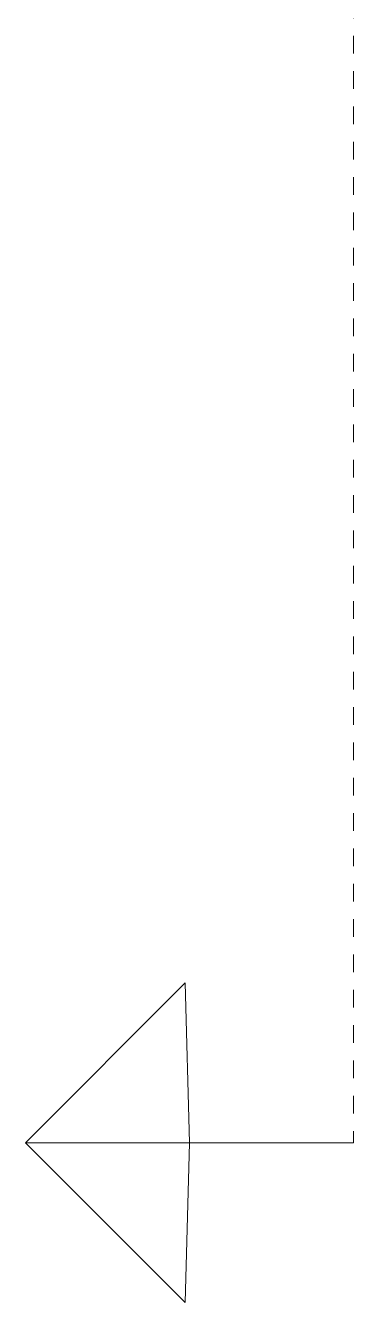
# Model space of a CAD drawing. Header units: inches. Extents: x 0 to 109, y 0 to 144.
# Drawn here: x 41.35 to 43.21, y 45.18 to 52.41 of the extents above; entities that cross this region are included whole.
import ezdxf

# ---------------------------------------------------------------- set-up
doc = ezdxf.new("R2010")
doc.units = ezdxf.units.IN
doc.header["$MEASUREMENT"] = 0
doc.linetypes.add('ACAD_ISO04W100', pattern=[30, 24, -3, 0, -3])
doc.layers.add('M_DIM', color=252, linetype='Continuous', lineweight=5)

msp = doc.modelspace()

# ---------------------------------------------------------------- linework, layer by layer
at = {"layer": 'M_DIM', "linetype": 'ACAD_ISO04W100', "ltscale": 0.001}
msp.add_line((43.2086, 103.5512), (43.2086, 46.0863), dxfattribs=at)
at = {"layer": 'M_DIM'}
for p, q in [((41.3494, 46.0863), (42.2538, 46.9907)), ((42.2538, 46.9907), (42.279, 46.0863)), ((43.2086, 46.0863), (41.3494, 46.0863)), ((41.3494, 46.0863), (42.2538, 45.1819)), ((42.2538, 45.1819), (42.279, 46.0863))]:
    msp.add_line(p, q, dxfattribs=at)

doc.saveas('drawing.dxf')
